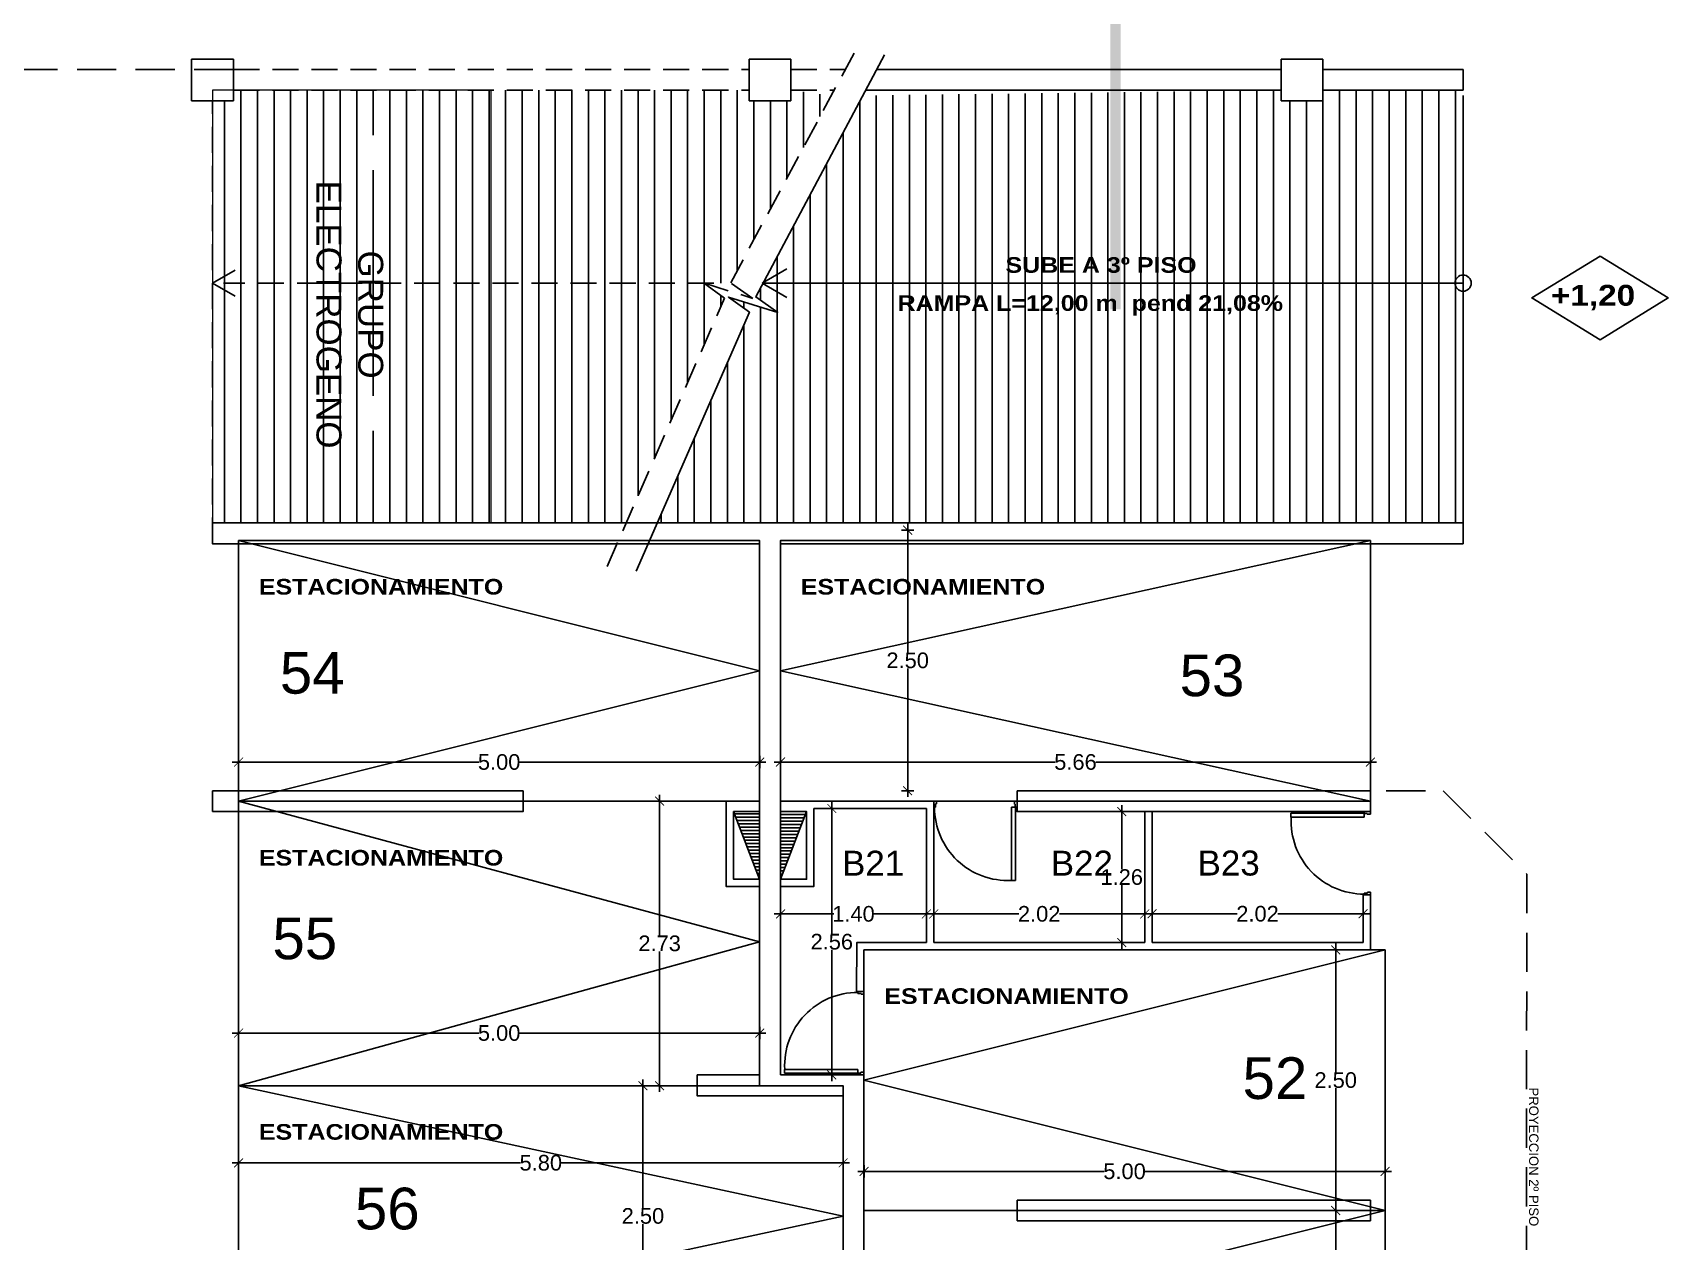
# Model space of a CAD drawing. Header units: millimetres. Extents: x 1217 to 2428, y 234 to 644.
# Drawn here: x 2356.86 to 2372.55, y 364.87 to 376.47 of the extents above; entities that cross this region are included whole.
import ezdxf

# ---------------------------------------------------------------- set-up
doc = ezdxf.new("R2010")
doc.units = ezdxf.units.MM
doc.linetypes.add('DASHDOTX2', pattern=[0.84, 0.4, -0.2, 0.04, -0.2])
doc.linetypes.add('HIDDEN2', pattern=[0.1875, 0.125, -0.0625])
doc.layers.get('0').update_dxf_attribs({"lineweight": 5})
for name, color, linetype in [('0.1', 251, 'Continuous'), ('0.3', 6, 'Continuous'), ('A-DOORSYM', 1, 'Continuous'), ('COTAS INTERIORES', 3, 'Continuous'), ('estacionamientos', 8, 'Continuous'), ('estructura', 3, 'Continuous'), ('hoja puerta', 2, 'Continuous'), ('Muebles', 8, 'Continuous'), ('MURO', 5, 'Continuous'), ('muros', 7, 'Continuous'), ('Pavimento', 8, 'Continuous'), ('SHAFT', 3, 'Continuous'), ('Texto', 1, 'Continuous'), ('Textos', 2, 'Continuous')]:
    doc.layers.add(name, color=color, linetype=linetype)
doc.styles.add('DIM000', font='')
doc.styles.add('INTERARQ', font='arial.ttf')
doc.styles.get("Standard").update_dxf_attribs({"font": 'arial.ttf'})
doc.styles.get('DIM000').set_extended_font_data('Arial Black')
doc.dimstyles.new('ESCALA_1-50', dxfattribs={"dimtxt": 0.15, "dimasz": 0.06, "dimexe": 0.18, "dimexo": 0.0625, "dimgap": 0, "dimtad": 0, "dimtih": 1, "dimtoh": 1, "dimzin": 0, "dimdsep": 46, "dimtxsty": 'INTERARQ', "dimblk": 'DIMTICK', "dimcen": 0, "dimse1": 1, "dimse2": 1, "dimclrd": 256, "dimclre": 1, "dimclrt": 2, "dimadec": 0, "dimazin": 0, "dimtfac": 4.5, "dimtofl": 0, "dimtmove": 2, "dimatfit": 3, "dimldrblk": 'DIMTICK', "dimfxl": 1, "dimtolj": 1, "dimtzin": 0, "dimarcsym": 0})

# ---------------------------------------------------------------- blocks, each defined once
blk = doc.blocks.new('Simple-A ras - 095 x 202mm_1-19-10_54')
at = {"layer": 'A-DOORSYM'}
blk.add_arc((0.368, 0.035), 0.834, 87.0334, 180, dxfattribs=at)
at = {"layer": 'hoja puerta'}
for p, q in [((0.411, 0.035), (0.411, 0.87)), ((0.456, 0.87), (0.411, 0.87)), ((0.456, 0.035), (0.456, 0.87)), ((-0.455, 0.035), (-0.475, 0.035)), ((-0.455, -0.004), (-0.455, 0.035)), ((0.456, 0.035), (0.411, 0.035)), ((0.455, 0.001), (0.445, 0.001)), ((0.445, 0.001), (0.445, -0.035)), ((0.455, 0.035), (0.455, 0.001)), ((0.475, 0.035), (0.455, 0.035)), ((-0.475, -0.035), (-0.445, -0.035)), ((-0.445, -0.004), (-0.455, -0.004)), ((-0.445, -0.035), (-0.445, -0.004)), ((0.445, -0.035), (0.475, -0.035))]:
    blk.add_line(p, q, dxfattribs=at)
blk = doc.blocks.new('DIMTICK')
at = {"color": 1}
for p, q in [((-1, 0), (1, 0)), ((0, 1), (0, -1))]:
    blk.add_line(p, q, dxfattribs=at)
at = {"color": 3, "const_width": 0.141}
blk.add_lwpolyline([(0.71, 0.71), (-0.71, -0.71)], dxfattribs=at)
blk = doc.blocks.new('*D31')
at = {"layer": 'COTAS INTERIORES', "lineweight": -2, "ltscale": 3, "transparency": 16777216}
for p, q in [((2358.894, 365.623), (2361.54, 365.623)), ((2364.575, 365.623), (2361.929, 365.623))]:
    blk.add_line(p, q, dxfattribs=at)
at = {"layer": 'Defpoints', "color": 0, "ltscale": 3, "transparency": 16777216}
for p in [(2364.635, 365.623), (2358.834, 363.863, 0), (2364.635, 363.863, 0)]:
    blk.add_point(p, dxfattribs=at)
at = {"layer": 'COTAS INTERIORES', "lineweight": -2, "ltscale": 3, "transparency": 16777216, "xscale": 0.06, "yscale": 0.06, "zscale": 0.06, "rotation": 180}
blk.add_blockref('DIMTICK', (2358.834, 365.623), dxfattribs=at)
at = {"layer": 'COTAS INTERIORES', "lineweight": -2, "ltscale": 3, "transparency": 16777216, "xscale": 0.06, "yscale": 0.06, "zscale": 0.06}
blk.add_blockref('DIMTICK', (2364.635, 365.623), dxfattribs=at)
at = {"layer": 'COTAS INTERIORES', "color": 2, "ltscale": 3, "transparency": 16777216, "insert": (2361.734, 365.623), "char_height": 0.15, "attachment_point": 5, "style": 'INTERARQ'}
blk.add_mtext('\\A1;5.80', dxfattribs=at)
blk = doc.blocks.new('*D32')
at = {"layer": 'COTAS INTERIORES', "lineweight": -2, "ltscale": 3, "transparency": 16777216}
for p, q in [((2358.894, 366.868), (2361.139, 366.868)), ((2363.774, 366.868), (2361.528, 366.868))]:
    blk.add_line(p, q, dxfattribs=at)
at = {"layer": 'Defpoints', "color": 0, "ltscale": 3, "transparency": 16777216}
for p in [(2363.834, 366.868), (2358.834, 366.493, 0), (2363.834, 366.493, 0)]:
    blk.add_point(p, dxfattribs=at)
at = {"layer": 'COTAS INTERIORES', "lineweight": -2, "ltscale": 3, "transparency": 16777216, "xscale": 0.06, "yscale": 0.06, "zscale": 0.06, "rotation": 180}
blk.add_blockref('DIMTICK', (2358.834, 366.868), dxfattribs=at)
at = {"layer": 'COTAS INTERIORES', "lineweight": -2, "ltscale": 3, "transparency": 16777216, "xscale": 0.06, "yscale": 0.06, "zscale": 0.06}
blk.add_blockref('DIMTICK', (2363.834, 366.868), dxfattribs=at)
at = {"layer": 'COTAS INTERIORES', "color": 2, "ltscale": 3, "transparency": 16777216, "insert": (2361.334, 366.868), "char_height": 0.15, "attachment_point": 5, "style": 'INTERARQ'}
blk.add_mtext('\\A1;5.00', dxfattribs=at)
blk = doc.blocks.new('*D33')
at = {"layer": 'COTAS INTERIORES', "lineweight": -2, "ltscale": 3, "transparency": 16777216}
for p, q in [((2358.894, 369.468), (2361.139, 369.468)), ((2363.774, 369.468), (2361.528, 369.468))]:
    blk.add_line(p, q, dxfattribs=at)
at = {"layer": 'Defpoints', "color": 0, "ltscale": 3, "transparency": 16777216}
for p in [(2363.834, 369.468), (2358.834, 369.093, 0), (2363.834, 369.093, 0)]:
    blk.add_point(p, dxfattribs=at)
at = {"layer": 'COTAS INTERIORES', "lineweight": -2, "ltscale": 3, "transparency": 16777216, "xscale": 0.06, "yscale": 0.06, "zscale": 0.06, "rotation": 180}
blk.add_blockref('DIMTICK', (2358.834, 369.468), dxfattribs=at)
at = {"layer": 'COTAS INTERIORES', "lineweight": -2, "ltscale": 3, "transparency": 16777216, "xscale": 0.06, "yscale": 0.06, "zscale": 0.06}
blk.add_blockref('DIMTICK', (2363.834, 369.468), dxfattribs=at)
at = {"layer": 'COTAS INTERIORES', "color": 2, "ltscale": 3, "transparency": 16777216, "insert": (2361.334, 369.468), "char_height": 0.15, "attachment_point": 5, "style": 'INTERARQ'}
blk.add_mtext('\\A1;5.00', dxfattribs=at)
blk = doc.blocks.new('*D34')
at = {"layer": 'COTAS INTERIORES', "lineweight": -2, "ltscale": 3, "transparency": 16777216}
for p, q in [((2364.094, 369.468), (2366.669, 369.468)), ((2369.634, 369.468), (2367.058, 369.468))]:
    blk.add_line(p, q, dxfattribs=at)
at = {"layer": 'Defpoints', "color": 0, "ltscale": 3, "transparency": 16777216}
for p in [(2369.694, 369.468), (2364.034, 369.093, 0), (2369.694, 369.093, 0)]:
    blk.add_point(p, dxfattribs=at)
at = {"layer": 'COTAS INTERIORES', "lineweight": -2, "ltscale": 3, "transparency": 16777216, "xscale": 0.06, "yscale": 0.06, "zscale": 0.06, "rotation": 180}
blk.add_blockref('DIMTICK', (2364.034, 369.468), dxfattribs=at)
at = {"layer": 'COTAS INTERIORES', "lineweight": -2, "ltscale": 3, "transparency": 16777216, "xscale": 0.06, "yscale": 0.06, "zscale": 0.06}
blk.add_blockref('DIMTICK', (2369.694, 369.468), dxfattribs=at)
at = {"layer": 'COTAS INTERIORES', "color": 2, "ltscale": 3, "transparency": 16777216, "insert": (2366.864, 369.468), "char_height": 0.15, "attachment_point": 5, "style": 'INTERARQ'}
blk.add_mtext('\\A1;5.66', dxfattribs=at)
blk = doc.blocks.new('*D35')
at = {"layer": 'COTAS INTERIORES', "lineweight": -2, "ltscale": 3, "transparency": 16777216}
for p, q in [((2364.895, 365.541), (2367.14, 365.541)), ((2369.775, 365.541), (2367.529, 365.541))]:
    blk.add_line(p, q, dxfattribs=at)
at = {"layer": 'Defpoints', "color": 0, "ltscale": 3, "transparency": 16777216}
for p in [(2369.835, 365.541), (2364.835, 365.166, 0), (2369.835, 365.166, 0)]:
    blk.add_point(p, dxfattribs=at)
at = {"layer": 'COTAS INTERIORES', "lineweight": -2, "ltscale": 3, "transparency": 16777216, "xscale": 0.06, "yscale": 0.06, "zscale": 0.06, "rotation": 180}
blk.add_blockref('DIMTICK', (2364.835, 365.541), dxfattribs=at)
at = {"layer": 'COTAS INTERIORES', "lineweight": -2, "ltscale": 3, "transparency": 16777216, "xscale": 0.06, "yscale": 0.06, "zscale": 0.06}
blk.add_blockref('DIMTICK', (2369.835, 365.541), dxfattribs=at)
at = {"layer": 'COTAS INTERIORES', "color": 2, "ltscale": 3, "transparency": 16777216, "insert": (2367.335, 365.541), "char_height": 0.15, "attachment_point": 5, "style": 'INTERARQ'}
blk.add_mtext('\\A1;5.00', dxfattribs=at)
blk = doc.blocks.new('*D62')
at = {"layer": 'COTAS INTERIORES', "lineweight": -2, "ltscale": 3, "transparency": 16777216}
for p, q in [((2362.714, 366.303), (2362.714, 365.189)), ((2362.714, 363.923), (2362.714, 365.036))]:
    blk.add_line(p, q, dxfattribs=at)
at = {"layer": 'Defpoints', "color": 0, "ltscale": 3, "transparency": 16777216}
for p in [(2362.714, 366.363), (2363.405, 366.363, 0), (2363.405, 363.863, 0)]:
    blk.add_point(p, dxfattribs=at)
at = {"layer": 'COTAS INTERIORES', "lineweight": -2, "ltscale": 3, "transparency": 16777216, "xscale": 0.06, "yscale": 0.06, "zscale": 0.06}
for p, rotation in [((2362.714, 366.363), 90), ((2362.714, 363.863), 270)]:
    blk.add_blockref('DIMTICK', p, dxfattribs=dict(at, rotation=rotation))
at = {"layer": 'COTAS INTERIORES', "color": 2, "ltscale": 3, "transparency": 16777216, "insert": (2362.714, 365.113), "char_height": 0.15, "attachment_point": 5, "style": 'INTERARQ'}
blk.add_mtext('\\A1;2.50', dxfattribs=at)
blk = doc.blocks.new('*D63')
at = {"layer": 'COTAS INTERIORES', "lineweight": -2, "ltscale": 3, "transparency": 16777216}
for p, q in [((2362.874, 369.033), (2362.874, 367.804)), ((2362.874, 366.423), (2362.874, 367.651))]:
    blk.add_line(p, q, dxfattribs=at)
at = {"layer": 'Defpoints', "color": 0, "ltscale": 3, "transparency": 16777216}
for p in [(2362.753, 369.093, 0), (2362.874, 369.093), (2362.753, 366.363, 0)]:
    blk.add_point(p, dxfattribs=at)
at = {"layer": 'COTAS INTERIORES', "lineweight": -2, "ltscale": 3, "transparency": 16777216, "xscale": 0.06, "yscale": 0.06, "zscale": 0.06}
for p, rotation in [((2362.874, 369.093), 90), ((2362.874, 366.363), 270)]:
    blk.add_blockref('DIMTICK', p, dxfattribs=dict(at, rotation=rotation))
at = {"layer": 'COTAS INTERIORES', "color": 2, "ltscale": 3, "transparency": 16777216, "insert": (2362.874, 367.728), "char_height": 0.15, "attachment_point": 5, "style": 'INTERARQ'}
blk.add_mtext('\\A1;2.73', dxfattribs=at)
blk = doc.blocks.new('*D38')
at = {"layer": 'COTAS INTERIORES', "lineweight": -2, "ltscale": 3, "transparency": 16777216}
for p, q in [((2365.254, 371.633), (2365.254, 370.519)), ((2365.254, 369.253), (2365.254, 370.366))]:
    blk.add_line(p, q, dxfattribs=at)
at = {"layer": 'Defpoints', "color": 0, "ltscale": 3, "transparency": 16777216}
for p in [(2365.254, 371.693, 0), (2365.254, 369.193, 0), (2365.254, 369.193)]:
    blk.add_point(p, dxfattribs=at)
at = {"layer": 'COTAS INTERIORES', "lineweight": -2, "ltscale": 3, "transparency": 16777216, "xscale": 0.06, "yscale": 0.06, "zscale": 0.06}
for p, rotation in [((2365.254, 371.693), 90), ((2365.254, 369.193), 270)]:
    blk.add_blockref('DIMTICK', p, dxfattribs=dict(at, rotation=rotation))
at = {"layer": 'COTAS INTERIORES', "color": 2, "ltscale": 3, "transparency": 16777216, "insert": (2365.254, 370.443), "char_height": 0.15, "attachment_point": 5, "style": 'INTERARQ'}
blk.add_mtext('\\A1;2.50', dxfattribs=at)
blk = doc.blocks.new('*D64')
at = {"layer": 'COTAS INTERIORES', "lineweight": -2, "ltscale": 3, "transparency": 16777216}
for p, q in [((2369.361, 367.606), (2369.361, 366.492)), ((2369.361, 365.226), (2369.361, 366.339))]:
    blk.add_line(p, q, dxfattribs=at)
at = {"layer": 'Defpoints', "color": 0, "ltscale": 3, "transparency": 16777216}
for p in [(2369.361, 367.666), (2369.835, 367.666, 0), (2369.835, 365.166, 0)]:
    blk.add_point(p, dxfattribs=at)
at = {"layer": 'COTAS INTERIORES', "lineweight": -2, "ltscale": 3, "transparency": 16777216, "xscale": 0.06, "yscale": 0.06, "zscale": 0.06}
for p, rotation in [((2369.361, 367.666), 90), ((2369.361, 365.166), 270)]:
    blk.add_blockref('DIMTICK', p, dxfattribs=dict(at, rotation=rotation))
at = {"layer": 'COTAS INTERIORES', "color": 2, "ltscale": 3, "transparency": 16777216, "insert": (2369.361, 366.416), "char_height": 0.15, "attachment_point": 5, "style": 'INTERARQ'}
blk.add_mtext('\\A1;2.50', dxfattribs=at)
blk = doc.blocks.new('*D65')
at = {"layer": 'COTAS INTERIORES', "lineweight": -2, "ltscale": 3, "transparency": 16777216}
for p, q in [((2369.361, 365.106), (2369.361, 363.992)), ((2369.361, 362.726), (2369.361, 363.839))]:
    blk.add_line(p, q, dxfattribs=at)
at = {"layer": 'Defpoints', "color": 0, "ltscale": 3, "transparency": 16777216}
for p in [(2369.835, 365.166, 0), (2369.361, 362.666), (2369.835, 362.666)]:
    blk.add_point(p, dxfattribs=at)
at = {"layer": 'COTAS INTERIORES', "lineweight": -2, "ltscale": 3, "transparency": 16777216, "xscale": 0.06, "yscale": 0.06, "zscale": 0.06}
for p, rotation in [((2369.361, 365.166), 90), ((2369.361, 362.666), 270)]:
    blk.add_blockref('DIMTICK', p, dxfattribs=dict(at, rotation=rotation))
at = {"layer": 'COTAS INTERIORES', "color": 2, "ltscale": 3, "transparency": 16777216, "insert": (2369.361, 363.916), "char_height": 0.15, "attachment_point": 5, "style": 'INTERARQ'}
blk.add_mtext('\\A1;2.50', dxfattribs=at)
blk = doc.blocks.new('*D139')
at = {"layer": 'COTAS INTERIORES', "lineweight": -2, "ltscale": 3, "transparency": 16777216}
for p, q in [((2364.094, 368.011), (2364.546, 368.011)), ((2365.374, 368.011), (2364.921, 368.011))]:
    blk.add_line(p, q, dxfattribs=at)
at = {"layer": 'Defpoints', "color": 0, "ltscale": 3, "transparency": 16777216}
for p in [(2364.034, 368.107, 0), (2365.434, 368.107, 0), (2365.434, 368.011)]:
    blk.add_point(p, dxfattribs=at)
at = {"layer": 'COTAS INTERIORES', "lineweight": -2, "ltscale": 3, "transparency": 16777216, "xscale": 0.06, "yscale": 0.06, "zscale": 0.06, "rotation": 180}
blk.add_blockref('DIMTICK', (2364.034, 368.011), dxfattribs=at)
at = {"layer": 'COTAS INTERIORES', "lineweight": -2, "ltscale": 3, "transparency": 16777216, "xscale": 0.06, "yscale": 0.06, "zscale": 0.06}
blk.add_blockref('DIMTICK', (2365.434, 368.011), dxfattribs=at)
at = {"layer": 'COTAS INTERIORES', "color": 2, "ltscale": 3, "transparency": 16777216, "insert": (2364.734, 368.011), "char_height": 0.15, "attachment_point": 5, "style": 'INTERARQ'}
blk.add_mtext('\\A1;1.40', dxfattribs=at)
blk = doc.blocks.new('*D140')
at = {"layer": 'COTAS INTERIORES', "lineweight": -2, "ltscale": 3, "transparency": 16777216}
for p, q in [((2364.526, 368.963), (2364.526, 367.821)), ((2364.526, 366.526), (2364.526, 367.668))]:
    blk.add_line(p, q, dxfattribs=at)
at = {"layer": 'Defpoints', "color": 0, "ltscale": 3, "transparency": 16777216}
for p in [(2364.526, 369.023), (2364.692, 369.023, 0), (2364.034, 366.466, 0)]:
    blk.add_point(p, dxfattribs=at)
at = {"layer": 'COTAS INTERIORES', "lineweight": -2, "ltscale": 3, "transparency": 16777216, "xscale": 0.06, "yscale": 0.06, "zscale": 0.06}
for p, rotation in [((2364.526, 369.023), 90), ((2364.526, 366.466), 270)]:
    blk.add_blockref('DIMTICK', p, dxfattribs=dict(at, rotation=rotation))
at = {"layer": 'COTAS INTERIORES', "color": 2, "ltscale": 3, "transparency": 16777216, "insert": (2364.526, 367.744), "char_height": 0.15, "attachment_point": 5, "style": 'INTERARQ'}
blk.add_mtext('\\A1;2.56', dxfattribs=at)
blk = doc.blocks.new('*D141')
at = {"layer": 'COTAS INTERIORES', "lineweight": -2, "ltscale": 3, "transparency": 16777216}
for p, q in [((2365.564, 368.011), (2366.321, 368.011)), ((2367.469, 368.011), (2366.712, 368.011))]:
    blk.add_line(p, q, dxfattribs=at)
at = {"layer": 'Defpoints', "color": 0, "ltscale": 3, "transparency": 16777216}
for p in [(2365.504, 368.011), (2367.529, 368.011, 0), (2367.529, 368.011)]:
    blk.add_point(p, dxfattribs=at)
at = {"layer": 'COTAS INTERIORES', "lineweight": -2, "ltscale": 3, "transparency": 16777216, "xscale": 0.06, "yscale": 0.06, "zscale": 0.06, "rotation": 180}
blk.add_blockref('DIMTICK', (2365.504, 368.011), dxfattribs=at)
at = {"layer": 'COTAS INTERIORES', "lineweight": -2, "ltscale": 3, "transparency": 16777216, "xscale": 0.06, "yscale": 0.06, "zscale": 0.06}
blk.add_blockref('DIMTICK', (2367.529, 368.011), dxfattribs=at)
at = {"layer": 'COTAS INTERIORES', "color": 2, "ltscale": 3, "transparency": 16777216, "insert": (2366.516, 368.011), "char_height": 0.15, "attachment_point": 5, "style": 'INTERARQ'}
blk.add_mtext('\\A1;2.02', dxfattribs=at)
blk = doc.blocks.new('*D142')
at = {"layer": 'COTAS INTERIORES', "lineweight": -2, "ltscale": 3, "transparency": 16777216}
for p, q in [((2367.308, 368.933), (2367.308, 368.441)), ((2367.308, 367.796), (2367.308, 368.288))]:
    blk.add_line(p, q, dxfattribs=at)
at = {"layer": 'Defpoints', "color": 0, "ltscale": 3, "transparency": 16777216}
for p in [(2367.308, 368.993), (2367.529, 368.993, 0), (2367.529, 367.736, 0)]:
    blk.add_point(p, dxfattribs=at)
at = {"layer": 'COTAS INTERIORES', "lineweight": -2, "ltscale": 3, "transparency": 16777216, "xscale": 0.06, "yscale": 0.06, "zscale": 0.06}
for p, rotation in [((2367.308, 368.993), 90), ((2367.308, 367.736), 270)]:
    blk.add_blockref('DIMTICK', p, dxfattribs=dict(at, rotation=rotation))
at = {"layer": 'COTAS INTERIORES', "color": 2, "ltscale": 3, "transparency": 16777216, "insert": (2367.308, 368.364), "char_height": 0.15, "attachment_point": 5, "style": 'INTERARQ'}
blk.add_mtext('\\A1;1.26', dxfattribs=at)
blk = doc.blocks.new('*D143')
at = {"layer": 'COTAS INTERIORES', "lineweight": -2, "ltscale": 3, "transparency": 16777216}
for p, q in [((2367.659, 368.012), (2368.416, 368.012)), ((2369.564, 368.012), (2368.807, 368.012))]:
    blk.add_line(p, q, dxfattribs=at)
at = {"layer": 'Defpoints', "color": 0, "ltscale": 3, "transparency": 16777216}
for p in [(2367.599, 367.927, 0), (2369.624, 368.012), (2369.624, 367.904, 0)]:
    blk.add_point(p, dxfattribs=at)
at = {"layer": 'COTAS INTERIORES', "lineweight": -2, "ltscale": 3, "transparency": 16777216, "xscale": 0.06, "yscale": 0.06, "zscale": 0.06, "rotation": 180}
blk.add_blockref('DIMTICK', (2367.599, 368.012), dxfattribs=at)
at = {"layer": 'COTAS INTERIORES', "lineweight": -2, "ltscale": 3, "transparency": 16777216, "xscale": 0.06, "yscale": 0.06, "zscale": 0.06}
blk.add_blockref('DIMTICK', (2369.624, 368.012), dxfattribs=at)
at = {"layer": 'COTAS INTERIORES', "color": 2, "ltscale": 3, "transparency": 16777216, "insert": (2368.611, 368.012), "char_height": 0.15, "attachment_point": 5, "style": 'INTERARQ'}
blk.add_mtext('\\A1;2.02', dxfattribs=at)

msp = doc.modelspace()

# ---------------------------------------------------------------- hatches: boundary and pattern name
at = {"layer": 'estacionamientos', "linetype": 'HIDDEN2', "ltscale": 2}
h = msp.add_hatch(dxfattribs=at)
h.set_pattern_fill('LINE', color=256, scale=0.05, angle=90, style=0, double=1)
h.set_pattern_definition([(90, (2372.82641, 371.76283), (0.15875, 1e-17), [])])
h.paths.add_polyline_path([(2363.49661, 373.91927), (2363.29821, 374.06283), (2361.48365, 374.06283), (2361.48365, 371.76283), (2362.55285, 371.76283)])
h.paths.add_polyline_path([(2361.48365, 374.06283), (2358.69001, 374.06283), (2358.58365, 374.06283), (2358.58365, 371.76283), (2361.48365, 371.76283)])
h.paths.add_polyline_path([(2360.22471, 375.14669), (2360.22471, 375.48126), (2359.97294, 375.48126), (2359.97294, 375.14669)], flags=16)
h.paths.add_polyline_path([(2360.22471, 372.64669), (2360.22471, 372.98126), (2359.97294, 372.98126), (2359.97294, 372.64669)], flags=16)
h.paths.add_polyline_path([(2363.73365, 375.81283), (2363.73365, 375.91283), (2361.48365, 375.91283), (2361.48365, 374.06283), (2363.29821, 374.06283), (2363.29454, 374.06548), (2363.30295, 374.06283), (2363.55484, 374.06283), (2364.52102, 375.86283), (2364.13365, 375.91283), (2364.13365, 375.81283)])
h.paths.add_polyline_path([(2358.78365, 375.91283), (2358.78365, 375.81283), (2358.58365, 375.81283), (2358.58365, 374.70455), (2358.61069, 374.68798), (2358.58365, 374.67141), (2358.58365, 374.06283), (2361.48365, 374.06283), (2361.48365, 375.91283)])
at = {"layer": 'estacionamientos', "linetype": 'Continuous', "ltscale": 0.05}
h = msp.add_hatch(dxfattribs=at)
h.set_pattern_fill('LINE', color=256, scale=0.05, angle=90, style=0, double=1)
h.set_pattern_definition([(90, (2370.82641, 371.76283), (0.15875, 1e-17), [])])
h.paths.add_polyline_path([(2363.55657, 374.06678), (2363.55484, 374.06283), (2363.56214, 374.06283)], flags=17)
h.paths.add_polyline_path([(2363.79789, 373.9355), (2363.79596, 373.93109), (2364.00818, 373.78022), (2363.53392, 373.92979), (2363.73599, 373.78358), (2362.85162, 371.76283), (2370.28349, 371.76283), (2370.58365, 372.53199), (2370.58365, 375.91283)])
h.paths.add_polyline_path([(2370.58365, 372.53199), (2370.28349, 371.76283), (2370.58365, 371.76283)], flags=17)
h.paths.add_polyline_path([(2364.82334, 375.86283), (2363.79831, 373.93551), (2370.58365, 375.91283), (2369.23796, 375.91283), (2369.23796, 375.81283), (2368.83796, 375.81283), (2368.83796, 375.91283)], flags=17)
at = {"layer": 'SHAFT'}
h = msp.add_hatch(dxfattribs=at)
h.set_pattern_fill('ANSI31', color=256, scale=0.01, angle=-225, style=0)
h.set_pattern_definition([(180, (7755538.031264, -384193.632716), (-4e-17, -0.03175), [])])
h.paths.add_polyline_path([(2363.83363, 368.99284), (2363.83363, 368.3436), (2363.58393, 368.99284)])
h = msp.add_hatch(dxfattribs=at)
h.set_pattern_fill('ANSI31', color=256, scale=0.01, angle=-225, style=0)
h.set_pattern_definition([(180, (7755532.821612, -384215.833274), (-4e-17, -0.03175), [])])
h.paths.add_polyline_path([(2364.03364, 368.99284), (2364.03364, 368.3436), (2364.28335, 368.99284)])

# ---------------------------------------------------------------- linework, layer by layer
at = {"ltscale": 3, "elevation": 0}
msp.add_lwpolyline([(2358.58365, 371.76283), (2361.25865, 371.76283), (2361.25865, 375.91283), (2358.58365, 375.91283)], close=True, dxfattribs=at)
at = {"layer": '0.1', "color": 1, "linetype": 'HIDDEN2', "ltscale": 3}
for p, q in [((2369.28365, 369.19284, 0), (2370.3936, 369.19283, 0)), ((2370.3936, 369.19283, 0), (2371.19359, 368.39284, 0)), ((2371.19359, 368.39284, 0), (2371.19228, 360.26474, 0))]:
    msp.add_line(p, q, dxfattribs=at)
at = {"layer": '0.1', "color": 1, "linetype": 'DASHDOTX2', "ltscale": 1.5, "const_width": 0.1, "elevation": 0}
msp.add_lwpolyline([(2367.24802, 373.81176), (2367.24802, 382.84566), (2367.24802, 382.84566)], dxfattribs=at)
at = {"layer": '0.1', "linetype": 'HIDDEN2', "ltscale": 3, "elevation": 0}
msp.add_lwpolyline([(2358.78365, 376.11283), (2352.93685, 376.11283)], dxfattribs=at)
at = {"layer": '0.1', "linetype": 'ByBlock', "elevation": 0}
for points in [[(2363.83363, 368.3436), (2363.58393, 368.99284)], [(2364.03364, 368.3436), (2364.28335, 368.99284)]]:
    msp.add_lwpolyline(points, dxfattribs=at)
at = {"layer": '0.3'}
for p, q in [((2365.43387, 369.02284, 0), (2365.43387, 367.7357, 0)), ((2365.50387, 369.09284, 0), (2365.50387, 367.7357, 0)), ((2367.52874, 368.99283, 0), (2367.52874, 367.7357, 0)), ((2367.59874, 368.99283, 0), (2367.59874, 367.7357, 0)), ((2369.62362, 368.19298, 0), (2369.62362, 367.7357, 0)), ((2369.69362, 368.19298, 0), (2369.69362, 367.6657, 0)), ((2367.52874, 367.7357, 0), (2365.50387, 367.7357, 0)), ((2369.62362, 367.7357, 0), (2367.59874, 367.7357, 0))]:
    msp.add_line(p, q, dxfattribs=at)
at = {"layer": '0.3', "elevation": 0}
for points in [[(2363.83364, 368.2736), (2363.51393, 368.2736), (2363.51393, 369.09284)], [(2363.51393, 369.09284), (2363.83364, 369.09284)], [(2363.83363, 368.99284), (2363.83363, 368.3436), (2363.58393, 368.3436), (2363.58393, 368.99284), (2363.83363, 368.99284)], [(2365.50387, 369.09284), (2364.03364, 369.09284)], [(2364.03364, 368.2736), (2364.35335, 368.2736), (2364.35335, 369.02284)], [(2364.03364, 368.99284), (2364.03364, 368.3436), (2364.28335, 368.3436), (2364.28335, 368.99284), (2364.03364, 368.99284)], [(2365.43387, 369.02284), (2364.35335, 369.02284)], [(2369.69362, 368.19298), (2369.62362, 368.19298)], [(2364.76461, 367.26601), (2364.76462, 367.7357), (2365.43387, 367.7357)], [(2364.83461, 367.26601), (2364.83462, 367.6657), (2369.69362, 367.6657)], [(2364.8346, 367.26601), (2364.76461, 367.26601)]]:
    msp.add_lwpolyline(points, dxfattribs=at)
at = {"layer": '0.3', "ltscale": 3, "elevation": 0}
for points in [[(2363.58393, 368.99284), (2363.83363, 368.99284), (2363.83363, 368.3436), (2363.58393, 368.3436)], [(2364.28335, 368.99284), (2364.03364, 368.99284), (2364.03364, 368.3436), (2364.28335, 368.3436)]]:
    msp.add_lwpolyline(points, close=True, dxfattribs=at)
at = {"layer": 'estacionamientos', "linetype": 'HIDDEN2', "ltscale": 2}
for p, q in [((2358.58365, 371.56283, 0), (2358.58365, 375.81283, 0)), ((2362.55285, 371.76283, 0), (2358.58365, 371.76283, 0)), ((2358.58365, 371.76283, 0), (2358.58365, 371.56283, 0)), ((2362.46532, 371.56283, 0), (2358.58365, 371.56283, 0))]:
    msp.add_line(p, q, dxfattribs=at)
at = {"layer": 'estacionamientos', "linetype": 'Continuous', "ltscale": 0.05}
msp.add_line((2370.58365, 375.86283, 0), (2370.58365, 371.76283, 0), dxfattribs=at)
at = {"layer": 'estacionamientos', "linetype": 'HIDDEN2', "ltscale": 2, "elevation": 0}
msp.add_lwpolyline([(2362.36958, 371.34407), (2363.49661, 373.91927), (2363.29454, 374.06548), (2363.7688, 373.91591), (2363.55657, 374.06678), (2364.73947, 376.26963)], dxfattribs=at)
at = {"layer": 'estacionamientos', "linetype": 'Continuous', "ltscale": 0.05, "elevation": 0}
msp.add_lwpolyline([(2362.64852, 371.29875), (2363.73599, 373.78358), (2363.53392, 373.92979), (2364.00818, 373.78022), (2363.79596, 373.93109), (2365.03143, 376.25407)], dxfattribs=at)
at = {"layer": 'estacionamientos', "color": 1, "linetype": 'HIDDEN2', "ltscale": 2, "elevation": 0}
for points in [[(2358.58365, 374.06283), (2358.82082, 374.19926)], [(2358.58365, 374.06283), (2358.82082, 373.92639)], [(2363.39456, 374.06283), (2358.69001, 374.06283)]]:
    msp.add_lwpolyline(points, dxfattribs=at)
at = {"layer": 'estacionamientos', "color": 1, "linetype": 'Continuous', "ltscale": 0.05, "elevation": 0}
for points in [[(2363.85682, 374.06283), (2364.09399, 374.19926)], [(2363.85682, 374.06283), (2364.09399, 373.92639)]]:
    msp.add_lwpolyline(points, dxfattribs=at)
at = {"layer": 'estacionamientos', "color": 1, "elevation": 0}
msp.add_lwpolyline([(2370.58365, 374.06283), (2363.85682, 374.06283)], dxfattribs=at)
at = {"layer": 'estacionamientos', "color": 4, "linetype": 'Continuous', "ltscale": 0.05}
msp.add_circle((2370.58365, 374.06283, 0), 0.07789, dxfattribs=at)
at = {"layer": 'estructura'}
msp.add_line((2364.13365, 375.81283, 0), (2363.73365, 375.81283, 0), dxfattribs=at)
at = {"layer": 'MURO', "color": 1, "ltscale": 3, "elevation": 0}
for points in [[(2358.83364, 371.59284), (2358.83364, 369.09284), (2363.83364, 369.09284), (2363.83364, 371.59284), (2358.83364, 371.59284)], [(2369.69362, 371.59283), (2369.69362, 369.09283), (2364.03365, 369.09284), (2364.03365, 371.59284), (2369.69362, 371.59283)], [(2358.83364, 369.09284), (2358.83364, 366.36285), (2363.83364, 366.36285), (2363.83364, 369.09284), (2358.83364, 369.09284)], [(2364.83462, 367.6657), (2364.83462, 365.1657), (2369.83462, 365.1657), (2369.83462, 367.6657), (2364.83462, 367.6657)], [(2358.83364, 366.36285), (2358.83364, 363.86285), (2364.63461, 363.86285), (2364.63461, 366.36285), (2358.83364, 366.36285)], [(2364.83462, 365.1657), (2364.83462, 362.6657), (2369.83462, 362.6657), (2369.83462, 365.1657), (2364.83462, 365.1657)]]:
    msp.add_lwpolyline(points, dxfattribs=at)
at = {"layer": 'muros'}
for p, q in [((2358.78365, 376.21283, 0), (2358.38365, 376.21283, 0)), ((2358.38365, 375.81283, 0), (2358.38365, 376.21283, 0)), ((2358.78365, 375.81283, 0), (2358.78365, 376.21283, 0)), ((2364.13365, 376.21283, 0), (2363.73365, 376.21283, 0)), ((2363.73365, 375.81283, 0), (2363.73365, 376.21283, 0)), ((2364.13365, 375.81283, 0), (2364.13365, 376.21283, 0)), ((2369.23796, 376.21283, 0), (2368.83796, 376.21283, 0)), ((2368.83796, 375.81283, 0), (2368.83796, 376.21283, 0)), ((2369.23796, 375.81283, 0), (2369.23796, 376.21283, 0)), ((2364.95631, 376.11283, 0), (2368.83796, 376.11283, 0)), ((2369.23796, 376.11283, 0), (2370.58365, 376.11283, 0)), ((2370.58365, 376.11283, 0), (2370.58365, 375.91283, 0)), ((2364.84994, 375.91283, 0), (2368.83796, 375.91283, 0)), ((2369.23796, 375.91283, 0), (2370.58365, 375.91283, 0)), ((2358.78365, 375.81283, 0), (2358.38365, 375.81283, 0)), ((2358.78365, 375.81283, 0), (2358.38365, 375.81283, 0)), ((2364.13365, 375.81283, 0), (2363.73365, 375.81283, 0)), ((2369.23796, 375.81283, 0), (2368.83796, 375.81283, 0)), ((2370.58365, 371.76283, 0), (2362.85162, 371.76283, 0)), ((2370.58365, 371.76283, 0), (2370.58365, 371.56283, 0)), ((2363.83364, 366.46616, 0), (2363.83364, 371.56283, 0)), ((2364.03364, 366.46616, 0), (2364.03364, 371.56283, 0)), ((2358.58365, 369.19284, 0), (2358.58365, 368.99284, 0)), ((2363.23266, 366.46616, 0), (2363.83364, 366.46616, 0)), ((2364.03364, 366.46616, 0), (2364.8346, 366.46616, 0)), ((2364.83462, 366.46616, 0), (2364.83462, 363.69286, 0)), ((2364.63461, 366.26615, 0), (2364.63462, 363.69286, 0))]:
    msp.add_line(p, q, dxfattribs=at)
at = {"layer": 'muros', "linetype": 'HIDDEN2', "ltscale": 2}
for p, q in [((2358.78365, 376.11283, 0), (2363.73365, 376.11283, 0)), ((2364.13365, 376.11283, 0), (2364.65526, 376.11283, 0)), ((2358.78365, 375.91283, 0), (2363.73365, 375.91283, 0)), ((2364.13365, 375.91283, 0), (2364.54787, 375.91283, 0))]:
    msp.add_line(p, q, dxfattribs=at)
at = {"layer": 'muros', "elevation": 0}
for points in [[(2363.83364, 371.56283), (2358.58365, 371.56283), (2358.58365, 371.76283), (2370.58365, 371.76283), (2370.58365, 371.56283), (2364.03364, 371.56283)], [(2361.56357, 369.19284), (2358.58365, 369.19284)], [(2358.58365, 368.99284), (2361.56357, 368.99284), (2361.56357, 369.19284)], [(2366.30372, 369.19284), (2366.30372, 368.99284), (2369.69362, 368.99283), (2369.69362, 369.19283), (2369.28365, 369.19284)], [(2369.28365, 369.19284), (2366.30372, 369.19283)], [(2363.23266, 366.46616), (2363.23266, 366.26616), (2364.63461, 366.26615)], [(2369.69372, 365.26563), (2366.30372, 365.2657)], [(2366.30372, 365.2657), (2366.30372, 365.06572)], [(2369.69372, 365.26568), (2369.69369, 365.06572)], [(2369.69369, 365.06572), (2366.30372, 365.06572)]]:
    msp.add_lwpolyline(points, dxfattribs=at)
at = {"layer": 'Pavimento', "color": 251, "ltscale": 3, "elevation": 0}
for points in [[(2358.83364, 371.59284), (2363.83364, 370.34284), (2358.83364, 369.09284)], [(2369.69362, 371.59283), (2364.03365, 370.34284), (2369.69362, 369.09283)], [(2358.83364, 369.09284), (2363.83364, 367.74284), (2358.83364, 366.36285)], [(2369.83462, 367.6657), (2364.83462, 366.4157), (2369.83462, 365.1657)], [(2358.83364, 366.36285), (2364.63461, 365.11285), (2358.83364, 363.86285)], [(2369.83462, 365.1657), (2364.83462, 363.9157), (2369.83462, 362.6657)]]:
    msp.add_lwpolyline(points, dxfattribs=at)
at = {"layer": 'Textos', "color": 4, "elevation": 0}
msp.add_lwpolyline([(2371.89736, 374.32191), (2371.24243, 373.92077), (2371.89736, 373.51963), (2372.55228, 373.92077)], close=True, dxfattribs=at)

# ---------------------------------------------------------------- block references
at = {"layer": 'Muebles', "yscale": 0.8419512961841886, "zscale": 0.8419512961841886}
for p, xscale, rotation in [((2365.9038, 369.06337, 0), -0.8419512961841886, 180.0000123374566), ((2369.66415, 368.5929, 0), 0.8419512961841886, 89.99998766254342), ((2364.80514, 366.86609, 0), -0.8419512961841886, 90.00001233745658)]:
    msp.add_blockref('Simple-A ras - 095 x 202mm_1-19-10_54', p, dxfattribs=dict(at, xscale=xscale, rotation=rotation))

# ---------------------------------------------------------------- texts
at = {"ltscale": 3, "insert": (2371.30673, 366.34584, 0), "char_height": 0.09, "attachment_point": 1, "rotation": 270}
msp.add_mtext_dynamic_manual_height_columns('PROYECCION 2º PISO', width=1.4853771, gutter_width=12.5, heights=[0], dxfattribs=at)
at = {"layer": 'Texto', "insert": (2359.89982, 373.7613, 0), "char_height": 0.24, "width": 1.9772647, "attachment_point": 5, "rotation": 270}
msp.add_mtext('GRUPO\\PELECTROGENO', dxfattribs=at)
at = {"layer": 'Texto', "width": 1.5818117, "attachment_point": 5}
for s, insert, char_height in [('54', (2359.54043, 370.32131, 0), 0.4), ('53', (2368.17418, 370.2969, 0), 0.4), ('B21', (2364.9227, 368.49769, 0), 0.24), ('B22', (2366.92532, 368.49769, 0), 0.24), ('B23', (2368.33394, 368.49769, 0), 0.24), ('55', (2359.46943, 367.77365, 0), 0.4), ('52', (2368.77808, 366.43264, 0), 0.4), ('56', (2360.26095, 365.18152, 0), 0.4)]:
    msp.add_mtext(s, dxfattribs=dict(at, insert=insert, char_height=char_height))
at = {"layer": 'Textos', "color": 7, "style": 'DIM000'}
for s, p in [('SUBE A 3º PISO', (2366.19256, 374.16199, 0)), ('RAMPA L=12,00 m  pend 21,08%%%', (2365.15674, 373.79646, 0)), ('ESTACIONAMIENTO', (2359.02859, 371.07495, 0)), ('ESTACIONAMIENTO', (2364.2286, 371.07494, 0)), ('ESTACIONAMIENTO', (2359.02858, 368.47495, 0)), ('ESTACIONAMIENTO', (2365.02956, 367.14781, 0)), ('ESTACIONAMIENTO', (2359.02858, 365.84496, 0))]:
    msp.add_text(s, height=0.15, dxfattribs=at).set_placement(p)
at = {"layer": 'Textos', "color": 4, "style": 'DIM000'}
msp.add_text('+1,20', height=0.2, dxfattribs=at).set_placement((2371.42561, 373.84616, 0))

# ---------------------------------------------------------------- dimensions: what is measured, and where the dimension line sits
at = {"layer": 'COTAS INTERIORES', "ltscale": 3}
for base, p1, p2, picture, middle in [((2365.2537, 369.19284), (2365.2537, 371.69284, 0), (2365.2537, 369.19284, 0), '*D38', (2365.2537, 370.44284)), ((2362.87378, 369.09284), (2362.75301, 366.36285, 0), (2362.75301, 369.09284, 0), '*D63', (2362.87378, 367.72785)), ((2364.52605, 369.02284), (2364.03364, 366.46616, 0), (2364.69166, 369.02284, 0), '*D140', (2364.52605, 367.7445)), ((2367.30827, 368.99283), (2367.52874, 367.7357, 0), (2367.52874, 368.99283, 0), '*D142', (2367.30827, 368.36426)), ((2369.36068, 367.6657), (2369.83462, 365.1657, 0), (2369.83462, 367.6657, 0), '*D64', (2369.36068, 366.4157)), ((2362.71411, 366.36285), (2363.40531, 363.86285, 0), (2363.40531, 366.36285, 0), '*D62', (2362.71411, 365.11285)), ((2369.36068, 362.6657), (2369.83462, 365.1657, 0), (2369.83462, 362.6657), '*D65', (2369.36068, 363.9157))]:
    dim = msp.add_linear_dim(base=base, p1=p1, p2=p2, angle=90, dimstyle='ESCALA_1-50', dxfattribs=at)
    dim.commit()
    dim.dimension.update_dxf_attribs({"geometry": picture, "text_midpoint": middle})
for base, p1, p2, picture, middle in [((2363.83363, 369.46826, 0), (2358.83364, 369.09284, 0), (2363.83363, 369.09284, 0), '*D33', (2361.33364, 369.46826, 0)), ((2369.69361, 369.46826, 0), (2364.03365, 369.09284, 0), (2369.69361, 369.09283, 0), '*D34', (2366.86363, 369.46826, 0)), ((2365.43387, 368.01126), (2364.03364, 368.10737, 0), (2365.43387, 368.10737, 0), '*D139', (2364.73376, 368.01126)), ((2367.52874, 368.01126), (2365.50387, 368.01126), (2367.52874, 368.01126, 0), '*D141', (2366.51631, 368.01126)), ((2369.62362, 368.01211), (2367.59874, 367.92692, 0), (2369.62362, 367.90432, 0), '*D143', (2368.61118, 368.01211)), ((2363.83363, 366.86827, 0), (2358.83364, 366.49284, 0), (2363.83363, 366.49284, 0), '*D32', (2361.33364, 366.86827, 0)), ((2364.63462, 365.6233, 0), (2358.83366, 363.86286, 0), (2364.63462, 363.86286, 0), '*D31', (2361.73414, 365.6233, 0)), ((2369.83461, 365.54113, 0), (2364.83462, 365.1657, 0), (2369.83461, 365.1657, 0), '*D35', (2367.33461, 365.54113, 0))]:
    dim = msp.add_linear_dim(base=base, p1=p1, p2=p2, dimstyle='ESCALA_1-50', dxfattribs=at)
    dim.commit()
    dim.dimension.update_dxf_attribs({"geometry": picture, "text_midpoint": middle})

doc.saveas('drawing.dxf')
